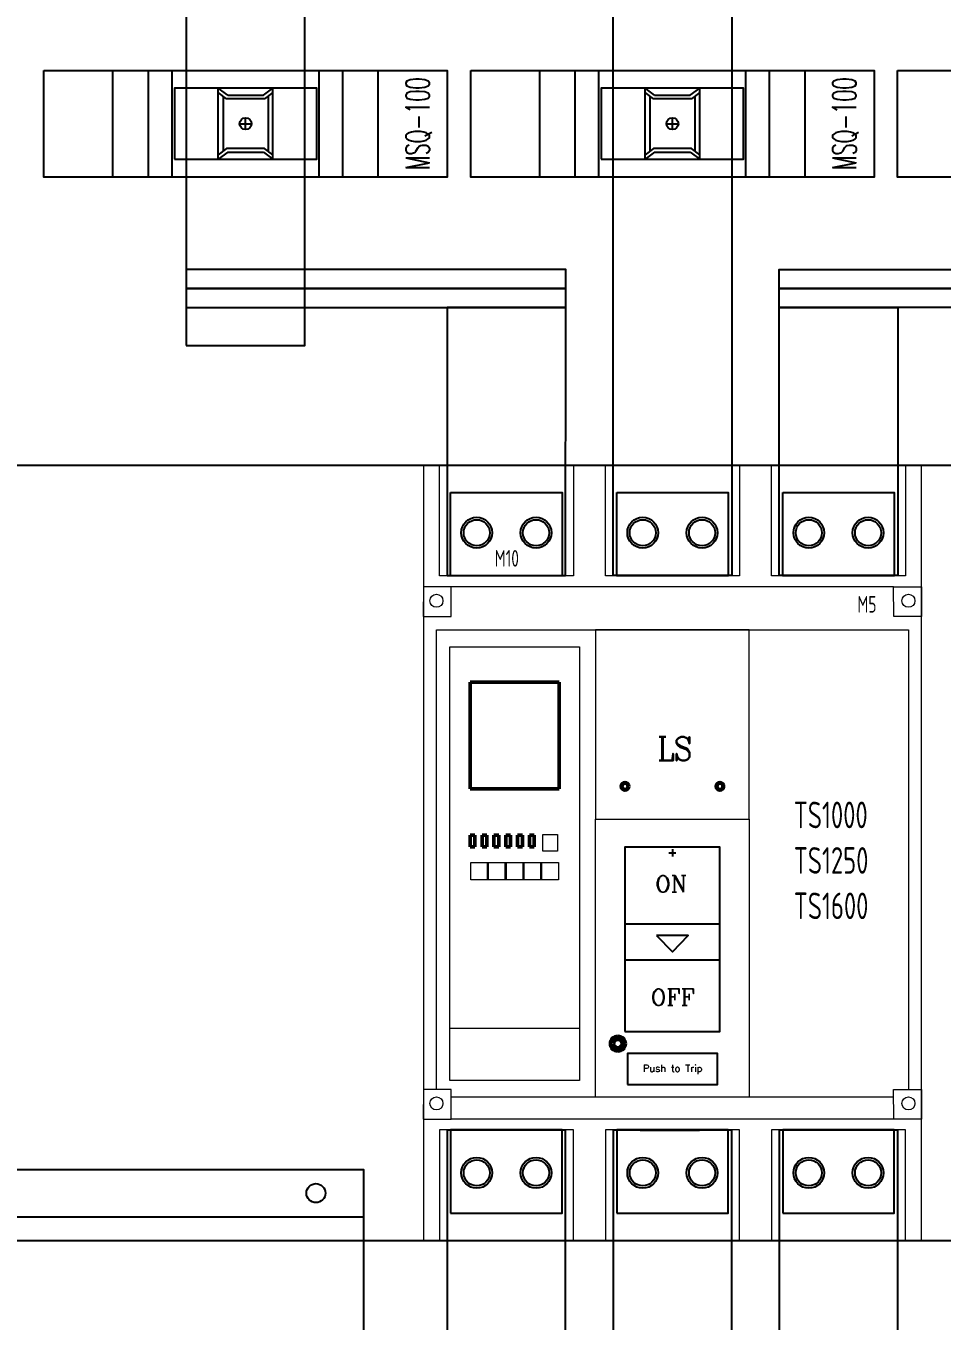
# Model space of a CAD drawing. Header units: millimetres. Extents: x 173893 to 258446, y -176540 to -123824.
# Drawn here: x 187789 to 188175, y -151404 to -150858 of the extents above; entities that cross this region are included whole.
import ezdxf
from ezdxf.enums import TextEntityAlignment as Align

# ---------------------------------------------------------------- set-up
doc = ezdxf.new("R2010")
doc.units = ezdxf.units.MM
doc.header["$LTSCALE"] = 3
doc.linetypes.add('HIDDEN', pattern=[9.525, 6.35, -3.175])
for name, color, linetype in [('@.DM. NÉT CHÍNH', 7, 'Continuous'), ('@.HIDDEN', 8, 'HIDDEN'), ('@.VISIBLE', 7, 'Continuous'), ('EQUIPMENT', 4, 'Continuous')]:
    doc.layers.add(name, color=color, linetype=linetype)
for name, color, linetype, lineweight in [('AM_5', 255, 'Continuous', 15), ('hw_Continuous', 3, 'Continuous', 13), ('hw_Text', 7, 'Continuous', 13)]:
    doc.layers.add(name, color=color, linetype=linetype, lineweight=lineweight)
doc.styles.add('Ann_w01', font='romans.shx', dxfattribs={"width": 0.6, "bigfont": 'chineset.shx'})
doc.styles.add('HW_Standard', font='complex.shx', dxfattribs={"width": 0.9})
doc.styles.add('WD_IEC', font='isocp2.shx')

msp = doc.modelspace()

# ---------------------------------------------------------------- linework, layer by layer
at = {"linetype": 'Continuous', "lineweight": 50}
for p, q in [((187976.08, -151179.45), (187976.08, -151134.45)), ((187976.08, -151134.45), (188013.58, -151134.45)), ((188013.58, -151134.45), (188013.58, -151179.45)), ((188013.58, -151179.45), (187976.08, -151179.45)), ((187976.08, -151203.95), (187976.08, -151198.95)), ((187976.08, -151198.95), (187978.08, -151198.95)), ((187978.08, -151198.95), (187978.08, -151203.95)), ((187981.08, -151203.95), (187981.08, -151198.95)), ((187981.08, -151198.95), (187983.08, -151198.95)), ((187983.08, -151198.95), (187983.08, -151203.95)), ((187986.08, -151203.95), (187986.08, -151198.95)), ((187986.08, -151198.95), (187988.08, -151198.95)), ((187988.08, -151198.95), (187988.08, -151203.95)), ((187991.08, -151203.95), (187991.08, -151198.95)), ((187991.08, -151198.95), (187993.08, -151198.95)), ((187993.08, -151198.95), (187993.08, -151203.95)), ((187996.08, -151203.95), (187996.08, -151198.95)), ((187996.08, -151198.95), (187998.08, -151198.95)), ((187998.08, -151198.95), (187998.08, -151203.95)), ((188001.08, -151203.95), (188001.08, -151198.95)), ((188001.08, -151198.95), (188003.08, -151198.95)), ((188003.08, -151198.95), (188003.08, -151203.95)), ((187978.08, -151203.95), (187976.08, -151203.95)), ((187983.08, -151203.95), (187981.08, -151203.95)), ((187988.08, -151203.95), (187986.08, -151203.95)), ((187993.08, -151203.95), (187991.08, -151203.95)), ((187998.08, -151203.95), (187996.08, -151203.95)), ((188003.08, -151203.95), (188001.08, -151203.95)), ((188035.17, -151286.92), (188035.17, -151286.94))]:
    msp.add_line(p, q, dxfattribs=at)
at = {"color": 1}
for points in [[(187856.36, -150992.44), (187906.36, -150992.44), (187906.36, -150678.4), (187856.36, -150678.4)], [(187856.36, -150968.44), (188016.33, -150968.44), (188016.33, -150960.44), (187856.36, -150960.44)], [(187856.36, -150976.44), (188016.33, -150976.44), (188016.33, -150968.44), (187856.36, -150968.44)], [(187966.32, -151089.44), (188016.32, -151089.44), (188016.33, -150976.44), (187966.33, -150976.44)], [(187967.83, -151054.45), (188014.83, -151054.45), (188014.83, -151089.65), (187967.83, -151089.65)], [(188037.83, -151054.45), (188084.83, -151054.45), (188084.83, -151089.65), (188037.83, -151089.65)], [(188107.83, -151054.45), (188154.83, -151054.45), (188154.83, -151089.65), (188107.83, -151089.65)], [(187967.83, -151358.44), (188014.83, -151358.44), (188014.83, -151323.24), (187967.83, -151323.24)], [(188037.83, -151358.44), (188084.83, -151358.44), (188084.83, -151323.24), (188037.83, -151323.24)], [(188107.83, -151358.44), (188154.83, -151358.44), (188154.83, -151323.24), (188107.83, -151323.24)]]:
    msp.add_lwpolyline(points, close=True, dxfattribs=at)
at = {"color": 2}
msp.add_lwpolyline([(188086.34, -151089.44), (188036.34, -151089.44), (188036.33, -150678.4), (188086.33, -150678.4)], close=True, dxfattribs=at)
at = {"color": 4}
for points in [[(188266.29, -150968.44), (188106.33, -150968.44), (188106.33, -150960.44), (188266.29, -150960.44)], [(188266.29, -150976.44), (188106.33, -150976.44), (188106.33, -150968.44), (188266.29, -150968.44)], [(188156.34, -151089.44), (188106.34, -151089.44), (188106.33, -150976.44), (188156.33, -150976.44)]]:
    msp.add_lwpolyline(points, close=True, dxfattribs=at)
for points in [[(188041.33, -151281.88), (188081.33, -151281.88), (188081.33, -151204.04), (188041.33, -151204.04)], [(188041.33, -151251.54), (188081.33, -151251.54), (188081.33, -151236.54), (188041.33, -151236.54)], [(188054.69, -151241.3), (188061.33, -151248.21), (188067.97, -151241.3)], [(188042.33, -151304.17), (188080.33, -151304.17), (188080.33, -151291.17), (188042.33, -151291.17)]]:
    msp.add_lwpolyline(points, close=True)
at = {"color": 1}
for centre, radius in [((187978.83, -151071.45), 6.5), ((187978.83, -151071.45), 5.5), ((188003.83, -151071.45), 6.5), ((188003.83, -151071.45), 5.5), ((188048.83, -151071.45), 5.5), ((188073.83, -151071.45), 5.5), ((188118.83, -151071.45), 5.5), ((188143.83, -151071.45), 5.5), ((187978.83, -151341.44), 5.5), ((188003.83, -151341.44), 5.5), ((188048.83, -151341.44), 5.5), ((188073.83, -151341.44), 5.5), ((188118.83, -151341.44), 5.5), ((188143.83, -151341.44), 5.5)]:
    msp.add_circle(centre, radius, dxfattribs=at)
at = {"color": 2}
for centre in [(188048.83, -151071.45), (188073.83, -151071.45)]:
    msp.add_circle(centre, 6.5, dxfattribs=at)
at = {"color": 4}
for centre in [(188118.83, -151071.45), (188143.83, -151071.45)]:
    msp.add_circle(centre, 6.5, dxfattribs=at)
at = {"linetype": 'Continuous', "lineweight": 50}
for centre, radius in [((188041.33, -151178.45), 1.6), ((188041.33, -151178.45), 1.3), ((188081.33, -151178.45), 1.6), ((188081.33, -151178.45), 1.3)]:
    msp.add_circle(centre, radius, dxfattribs=at)
for points, start_tangent, end_tangent in [([(188038.33, -151283.8), (188037.1, -151284.05), (188036.56, -151284.34), (188036.1, -151284.72), (188035.71, -151285.18), (188035.42, -151285.72), (188035.17, -151286.94)], (-1, -0.000252), (-0.000012, -1)), ([(188035.17, -151286.94), (188035.42, -151288.16), (188035.71, -151288.69), (188036.1, -151289.16), (188036.56, -151289.54), (188037.1, -151289.83), (188038.34, -151290.08)], (-0.000012, -1), (0.999999, 0.001535)), ([(188036.53, -151286.94), (188036.67, -151286.26), (188037.06, -151285.68), (188037.64, -151285.29), (188038.33, -151285.15), (188039.02, -151285.29), (188039.6, -151285.68), (188039.99, -151286.26), (188040.13, -151286.94)], (0, 1), (0, -1)), ([(188040.13, -151286.94), (188039.99, -151287.62), (188039.6, -151288.2), (188039.02, -151288.59), (188038.33, -151288.73), (188037.64, -151288.59), (188037.06, -151288.2), (188036.67, -151287.62), (188036.53, -151286.94)], (0, -1), (0, 1)), ([(188041.49, -151286.94), (188041.24, -151285.72), (188040.95, -151285.18), (188040.56, -151284.72), (188040.1, -151284.34), (188039.56, -151284.05), (188038.33, -151283.8)], (-0.000009, 1), (-1, -0.000252)), ([(188038.34, -151290.08), (188039.56, -151289.83), (188040.1, -151289.54), (188040.56, -151289.16), (188040.95, -151288.69), (188041.24, -151288.16), (188041.49, -151286.94)], (0.999999, 0.001535), (-0.000009, 1))]:
    msp.add_spline(points, degree=3, dxfattribs=dict(at, start_tangent=start_tangent, end_tangent=end_tangent))
at = {"layer": '@.DM. NÉT CHÍNH', "color": 2, "linetype": 'Continuous'}
msp.add_line((188047.69, -151323.46), (188072.69, -151323.46), dxfattribs=at)
at = {"layer": '@.DM. NÉT CHÍNH', "color": 1, "linetype": 'Continuous'}
msp.add_lwpolyline([(187966.32, -151956.44), (188016.32, -151956.44), (188016.32, -151323.46), (187966.32, -151323.46)], close=True, dxfattribs=at)
at = {"layer": '@.DM. NÉT CHÍNH', "color": 2, "linetype": 'Continuous'}
msp.add_lwpolyline([(188036.34, -151956.44), (188086.34, -151956.44), (188086.34, -151323.46), (188036.34, -151323.46)], close=True, dxfattribs=at)
at = {"layer": '@.DM. NÉT CHÍNH', "color": 4, "linetype": 'Continuous'}
msp.add_lwpolyline([(188106.34, -151956.44), (188156.34, -151956.44), (188156.34, -151323.46), (188106.34, -151323.46)], close=True, dxfattribs=at)
at = {"layer": '@.DM. NÉT CHÍNH', "color": 1, "linetype": 'Continuous'}
for centre in [(187978.83, -151341.44), (188003.83, -151341.44)]:
    msp.add_circle(centre, 6.5, dxfattribs=at)
at = {"layer": '@.DM. NÉT CHÍNH', "color": 2, "linetype": 'Continuous'}
for centre in [(188048.83, -151341.44), (188073.83, -151341.44)]:
    msp.add_circle(centre, 6.5, dxfattribs=at)
at = {"layer": '@.DM. NÉT CHÍNH', "color": 4, "linetype": 'Continuous'}
for centre in [(188118.83, -151341.44), (188143.83, -151341.44)]:
    msp.add_circle(centre, 6.5, dxfattribs=at)
at = {"layer": '@.HIDDEN', "linetype": 'HIDDEN'}
for p, q in [((188061.33, -151204.95), (188061.33, -151207.95)), ((188059.83, -151206.45), (188062.83, -151206.45))]:
    msp.add_line(p, q, dxfattribs=at)
at = {"layer": '@.VISIBLE'}
for p, q in [((187629.83, -151042.95), (188492.83, -151042.95)), ((187756.03, -151359.98), (187931.03, -151359.98)), ((187629.83, -151369.95), (188492.83, -151369.95))]:
    msp.add_line(p, q, dxfattribs=at)
msp.add_lwpolyline([(187756.03, -151339.98), (187931.03, -151339.98), (187931.03, -152036.48), (187756.03, -152036.48)], close=True, dxfattribs=at)
at = {"layer": '@.VISIBLE', "color": 2}
msp.add_circle((187911.03, -151349.98), 4, dxfattribs=at)
at = {"layer": 'AM_5'}
for p, q in [((188154.61, -151094.25), (187968.05, -151094.25)), ((188154.66, -151318.75), (187968, -151318.75))]:
    msp.add_line(p, q, dxfattribs=at)
for points in [[(187956.33, -151369.95), (188166.33, -151369.95), (188166.33, -151042.95), (187956.33, -151042.95)], [(187963.06, -151042.95), (188019.6, -151042.95), (188019.6, -151089.65), (187963.06, -151089.65)], [(188033.06, -151042.95), (188089.6, -151042.95), (188089.6, -151089.65), (188033.06, -151089.65)], [(188103.06, -151042.95), (188159.6, -151042.95), (188159.6, -151089.65), (188103.06, -151089.65)], [(187968.05, -151094.25), (187956.35, -151094.25), (187956.29, -151106.75), (187968, -151106.75)], [(188154.61, -151094.25), (188166.31, -151094.25), (188166.36, -151106.75), (188154.66, -151106.75)], [(187967.53, -151119.65), (188022.13, -151119.65), (188022.13, -151302.45), (187967.53, -151302.45)], [(188006.73, -151198.7), (188012.93, -151198.7), (188012.93, -151205.7), (188006.73, -151205.7)], [(187976.33, -151210.55), (188013.33, -151210.55), (188013.33, -151217.85), (187976.33, -151217.85)], [(187976.33, -151210.55), (187983.23, -151210.55), (187983.23, -151217.85), (187976.33, -151217.85)], [(187983.83, -151210.55), (187990.73, -151210.55), (187990.73, -151217.85), (187983.83, -151217.85)], [(187991.33, -151210.55), (187998.23, -151210.55), (187998.23, -151217.85), (187991.33, -151217.85)], [(187998.83, -151210.55), (188005.73, -151210.55), (188005.73, -151217.85), (187998.83, -151217.85)], [(188006.33, -151210.55), (188013.33, -151210.55), (188013.33, -151217.85), (188006.33, -151217.85)], [(187967.53, -151280.45), (188022.13, -151280.45), (188022.13, -151302.45), (187967.53, -151302.45)], [(187963.06, -151369.95), (188019.6, -151369.95), (188019.6, -151323.24), (187963.06, -151323.24)], [(188033.06, -151369.95), (188089.6, -151369.95), (188089.6, -151323.24), (188033.06, -151323.24)], [(188103.06, -151369.95), (188159.6, -151369.95), (188159.6, -151323.24), (188103.06, -151323.24)]]:
    msp.add_lwpolyline(points, close=True, dxfattribs=at)
at = {"layer": 'EQUIPMENT', "color": 6}
for p, q in [((187825.42, -150921.44), (187825.42, -150876.44)), ((187840.36, -150921.44), (187840.36, -150876.44)), ((187850.36, -150921.44), (187850.36, -150876.44)), ((187912.36, -150921.44), (187912.36, -150876.44)), ((187922.36, -150921.44), (187922.36, -150876.44)), ((187937.31, -150921.44), (187937.31, -150876.44)), ((188005.39, -150921.44), (188005.39, -150876.44)), ((188020.33, -150921.44), (188020.33, -150876.44)), ((188030.33, -150921.44), (188030.33, -150876.44)), ((188092.33, -150921.44), (188092.33, -150876.44)), ((188102.33, -150921.44), (188102.33, -150876.44)), ((188117.27, -150921.44), (188117.27, -150876.44))]:
    msp.add_line(p, q, dxfattribs=at)
at = {"layer": 'EQUIPMENT'}
for p, q in [((187869.86, -150913.94), (187869.86, -150883.94)), ((187873.86, -150886.94), (187869.86, -150883.94)), ((187871.86, -150887.31), (187871.86, -150910.56)), ((187888.86, -150886.94), (187892.86, -150883.94)), ((187890.86, -150887.31), (187890.86, -150910.56)), ((187892.86, -150913.94), (187892.86, -150883.94)), ((188049.83, -150913.94), (188049.83, -150883.94)), ((188053.83, -150886.94), (188049.83, -150883.94)), ((188051.83, -150887.31), (188051.83, -150910.56)), ((188068.83, -150886.94), (188072.83, -150883.94)), ((188070.83, -150887.31), (188070.83, -150910.56)), ((188072.83, -150913.94), (188072.83, -150883.94)), ((187878.86, -150898.94), (187883.86, -150898.94)), ((187881.36, -150901.44), (187881.36, -150896.44)), ((188058.83, -150898.94), (188063.83, -150898.94)), ((188061.33, -150901.44), (188061.33, -150896.44)), ((187873.86, -150910.94), (187869.86, -150913.94)), ((187888.86, -150910.94), (187892.86, -150913.94)), ((188053.83, -150910.94), (188049.83, -150913.94)), ((188068.83, -150910.94), (188072.83, -150913.94))]:
    msp.add_line(p, q, dxfattribs=at)
for points in [[(187796.36, -150876.44), (187966.36, -150876.44), (187966.36, -150921.44), (187796.36, -150921.44)], [(187976.33, -150876.44), (188146.33, -150876.44), (188146.33, -150921.44), (187976.33, -150921.44)], [(188156.29, -150876.44), (188326.29, -150876.44), (188326.29, -150921.44), (188156.29, -150921.44)], [(187851.36, -150913.94), (187911.36, -150913.94), (187911.36, -150883.94), (187851.36, -150883.94)], [(188031.33, -150913.94), (188091.33, -150913.94), (188091.33, -150883.94), (188031.33, -150883.94)]]:
    msp.add_lwpolyline(points, close=True, dxfattribs=at)
for points in [[(187892.86, -150885.81), (187889.36, -150888.44), (187873.36, -150888.44), (187869.86, -150885.81)], [(187873.86, -150886.94), (187888.86, -150886.94)], [(188072.83, -150885.81), (188069.33, -150888.44), (188053.33, -150888.44), (188049.83, -150885.81)], [(188053.83, -150886.94), (188068.83, -150886.94)], [(187892.86, -150912.06), (187889.36, -150909.44), (187873.36, -150909.44), (187869.86, -150912.06)], [(187873.86, -150910.94), (187888.86, -150910.94)], [(188072.83, -150912.06), (188069.33, -150909.44), (188053.33, -150909.44), (188049.83, -150912.06)], [(188053.83, -150910.94), (188068.83, -150910.94)]]:
    msp.add_lwpolyline(points, dxfattribs=at)
for centre in [(187881.36, -150898.94), (188061.33, -150898.94)]:
    msp.add_circle(centre, 2.5, dxfattribs=at)
at = {"layer": 'hw_Continuous'}
for points in [[(187961.83, -151306.25), (187961.83, -151112.45), (188160.83, -151112.45), (188160.83, -151306.25)], [(188154.62, -151309.45), (187968.04, -151309.45)]]:
    msp.add_lwpolyline(points, dxfattribs=at)
for points in [[(188028.9, -151192.31), (188093.75, -151192.31), (188093.75, -151112.45), (188028.9, -151112.45)], [(188028.9, -151192.31), (188093.75, -151192.31), (188093.75, -151309.45), (188028.9, -151309.45)], [(187968.05, -151306.25), (187956.35, -151306.25), (187956.29, -151318.75), (187968, -151318.75)], [(188154.61, -151306.25), (188166.31, -151306.25), (188166.36, -151318.75), (188154.66, -151318.75)]]:
    msp.add_lwpolyline(points, close=True, dxfattribs=at)
for centre in [(187961.83, -151100.17), (188160.83, -151100.17), (187961.83, -151312.17), (188160.83, -151312.17)]:
    msp.add_circle(centre, 2.75, dxfattribs=at)

# ---------------------------------------------------------------- texts
at = {"layer": '@.VISIBLE', "color": 151, "char_height": 10, "attachment_point": 5, "rotation": 90, "style": 'Ann_w01'}
for insert in [(187954.36, -150898.94), (188134.33, -150898.94)]:
    msp.add_mtext('\\A1;MSQ-100', dxfattribs=dict(at, insert=insert))
at = {"layer": 'Defpoints', "color": 251, "style": 'WD_IEC', "width": 0.75}
for s, height, p in [('M10', 7, (187986.43, -151082.27)), ('M5', 7, (188139.34, -151101.65)), ('TS1000', 11.2, (188112.49, -151190.49)), ('TS1250', 11.2, (188112.49, -151209.66)), ('TS1600', 11.2, (188112.49, -151228.83))]:
    msp.add_text(s, height=height, dxfattribs=at).set_placement(p, align=Align.MIDDLE_LEFT)
at = {"layer": 'hw_Text', "color": 3, "style": 'HW_Standard'}
msp.add_text('ON', height=7, dxfattribs=at).set_placement((188060.82, -151219.58), align=Align.MIDDLE_CENTER)
at = {"layer": 'hw_Text', "color": 1, "style": 'HW_Standard'}
msp.add_text('OFF', height=7, dxfattribs=at).set_placement((188061.5, -151267.39), align=Align.MIDDLE_CENTER)
at = {"layer": 'hw_Text', "style": 'HW_Standard'}
msp.add_text('Push to Trip', height=3, dxfattribs=at).set_placement((188061.43, -151297.33), align=Align.MIDDLE_CENTER)
at = {"layer": 'hw_Text', "style": 'HW_Standard', "width": 0.9, "flags": 10}
msp.add_attdef('LS', text='LS', height=10, dxfattribs=at).set_placement((188062.35, -151162.56), align=Align.MIDDLE_CENTER)

doc.saveas('drawing.dxf')
